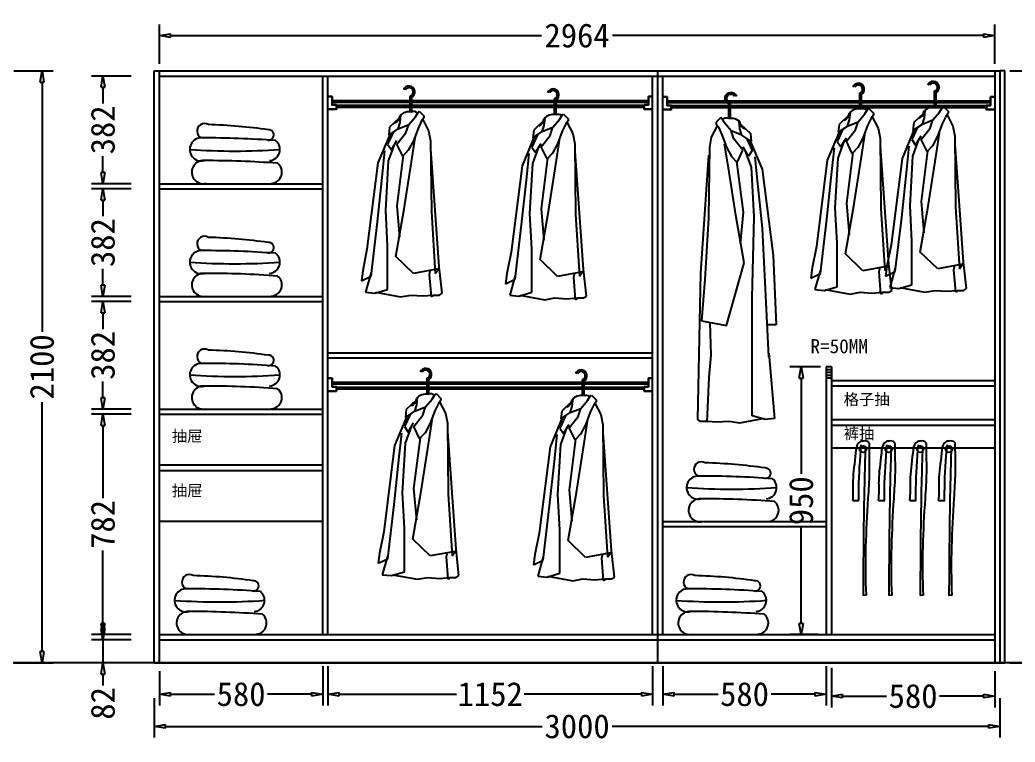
# Model space of a CAD drawing. Header units: millimetres. Extents: x 304407 to 361076, y -1262425 to -1203358.
# Drawn here: x 315977 to 319507, y -1255778 to -1253215 of the extents above; entities that cross this region are included whole.
import ezdxf

# ---------------------------------------------------------------- set-up
doc = ezdxf.new("R2010")
doc.units = ezdxf.units.MM
doc.header["$LTSCALE"] = 20
doc.layers.get('Defpoints').update_dxf_attribs({"color": 250})
for name, color, linetype in [('4', 1, 'Continuous'), ('6', 6, 'Continuous'), ('8', 8, 'Continuous'), ('LAYER10', 11, 'Continuous'), ('LAYER8', 11, 'Continuous'), ('图层3', 4, 'Continuous'), ('墙体', 40, 'Continuous')]:
    doc.layers.add(name, color=color, linetype=linetype)
doc.styles.get("Standard").update_dxf_attribs({"font": 'SimSun.ttf', "height": 85})
doc.styles.add('text', font='SimSun.ttf', dxfattribs={"height": 85})
doc.dimstyles.new('周文晶', dxfattribs={"dimtxt": 70, "dimasz": 40, "dimexe": 40, "dimexo": 30, "dimgap": 10, "dimtad": 0, "dimdec": 0, "dimtxsty": 'Standard', "dimblk": 'CLOSEDBLANK', "dimcen": 200, "dimclrd": 256, "dimclre": 256, "dimadec": 0, "dimazin": 0, "dimtfac": 1, "dimtdec": 0, "dimtmove": 0, "dimatfit": 3, "dimldrblk": 'CLOSEDBLANK', "dimfxl": 100, "dimfxlon": 1, "dimarcsym": 0})

# ---------------------------------------------------------------- blocks, each defined once
blk = doc.blocks.new('_ClosedBlank')
at = {"color": 0, "linetype": 'ByBlock', "lineweight": -2}
for p, q in [((-1, 0.167), (0, 0)), ((-1, 0.167), (-1, -0.167)), ((0, 0), (-1, -0.167))]:
    blk.add_line(p, q, dxfattribs=at)
blk = doc.blocks.new('*D2225')
at = {"lineweight": -2, "transparency": 16777216}
for p, q in [((317051.4, -1255507.8), (317051.4, -1255647.8)), ((316471.4, -1255526.3), (316471.4, -1255647.8)), ((316511.4, -1255607.8), (316667.4, -1255607.8)), ((317011.4, -1255607.8), (316855.5, -1255607.8))]:
    blk.add_line(p, q, dxfattribs=at)
at = {"layer": 'Defpoints', "color": 0, "transparency": 16777216}
for p in [(317051.4, -1255396.3), (316471.4, -1255496.3), (317051.4, -1255607.8)]:
    blk.add_point(p, dxfattribs=at)
at = {"lineweight": -2, "transparency": 16777216, "xscale": 40, "yscale": 40, "zscale": 40, "rotation": 180}
blk.add_blockref('_ClosedBlank', (316471.4, -1255607.8), dxfattribs=at)
at = {"lineweight": -2, "transparency": 16777216, "xscale": 40, "yscale": 40, "zscale": 40}
blk.add_blockref('_ClosedBlank', (317051.4, -1255607.8), dxfattribs=at)
at = {"color": 0, "transparency": 16777216, "insert": (316761.4, -1255607.8), "char_height": 85, "attachment_point": 5}
blk.add_mtext('580', dxfattribs=at)
blk = doc.blocks.new('*D2226')
at = {"lineweight": -2, "transparency": 16777216}
for p, q in [((318257.4, -1255507.8), (318257.4, -1255647.8)), ((318837.4, -1255507.8), (318837.4, -1255647.8)), ((318297.4, -1255607.8), (318453.4, -1255607.8)), ((318797.4, -1255607.8), (318641.5, -1255607.8))]:
    blk.add_line(p, q, dxfattribs=at)
at = {"layer": 'Defpoints', "color": 0, "transparency": 16777216}
for p in [(318257.4, -1253414.3), (318837.4, -1255396.3), (318837.4, -1255607.8)]:
    blk.add_point(p, dxfattribs=at)
at = {"lineweight": -2, "transparency": 16777216, "xscale": 40, "yscale": 40, "zscale": 40, "rotation": 180}
blk.add_blockref('_ClosedBlank', (318257.4, -1255607.8), dxfattribs=at)
at = {"lineweight": -2, "transparency": 16777216, "xscale": 40, "yscale": 40, "zscale": 40}
blk.add_blockref('_ClosedBlank', (318837.4, -1255607.8), dxfattribs=at)
at = {"color": 0, "transparency": 16777216, "insert": (318547.4, -1255607.8), "char_height": 85, "attachment_point": 5}
blk.add_mtext('580', dxfattribs=at)
blk = doc.blocks.new('*D2227')
at = {"lineweight": -2, "transparency": 16777216}
for p, q in [((316471.4, -1253370.9), (316471.4, -1253230.9)), ((319435.4, -1253370.9), (319435.4, -1253230.9)), ((316511.4, -1253270.9), (317827.7, -1253270.9)), ((319395.4, -1253270.9), (318079.1, -1253270.9))]:
    blk.add_line(p, q, dxfattribs=at)
at = {"layer": 'Defpoints', "color": 0, "transparency": 16777216}
for p in [(319435.4, -1253270.9), (316471.4, -1253414.3), (319435.4, -1253414.3)]:
    blk.add_point(p, dxfattribs=at)
at = {"lineweight": -2, "transparency": 16777216, "xscale": 40, "yscale": 40, "zscale": 40, "rotation": 180}
blk.add_blockref('_ClosedBlank', (316471.4, -1253270.9), dxfattribs=at)
at = {"lineweight": -2, "transparency": 16777216, "xscale": 40, "yscale": 40, "zscale": 40}
blk.add_blockref('_ClosedBlank', (319435.4, -1253270.9), dxfattribs=at)
at = {"color": 0, "transparency": 16777216, "insert": (317953.4, -1253270.9), "char_height": 85, "attachment_point": 5}
blk.add_mtext('2964', dxfattribs=at)
blk = doc.blocks.new('*D2228')
at = {"lineweight": -2, "transparency": 16777216}
for p, q in [((316453.4, -1255621.9), (316453.4, -1255761.9)), ((319453.4, -1255621.9), (319453.4, -1255761.9)), ((316493.4, -1255721.9), (317829.1, -1255721.9)), ((319413.4, -1255721.9), (318077.7, -1255721.9))]:
    blk.add_line(p, q, dxfattribs=at)
at = {"layer": 'Defpoints', "color": 0, "transparency": 16777216}
for p in [(316453.4, -1255496.3), (319453.4, -1255496.3), (319453.4, -1255721.9)]:
    blk.add_point(p, dxfattribs=at)
at = {"lineweight": -2, "transparency": 16777216, "xscale": 40, "yscale": 40, "zscale": 40, "rotation": 180}
blk.add_blockref('_ClosedBlank', (316453.4, -1255721.9), dxfattribs=at)
at = {"lineweight": -2, "transparency": 16777216, "xscale": 40, "yscale": 40, "zscale": 40}
blk.add_blockref('_ClosedBlank', (319453.4, -1255721.9), dxfattribs=at)
at = {"color": 0, "transparency": 16777216, "insert": (317953.4, -1255721.9), "char_height": 85, "attachment_point": 5}
blk.add_mtext('3000', dxfattribs=at)
blk = doc.blocks.new('*D2229')
at = {"lineweight": -2, "transparency": 16777216}
for p, q in [((319488.3, -1253396.3), (319628.3, -1253396.3)), ((319588.3, -1253436.3), (319588.3, -1254321.5)), ((319588.3, -1255456.3), (319588.3, -1254571)), ((319488.3, -1255496.3), (319628.3, -1255496.3))]:
    blk.add_line(p, q, dxfattribs=at)
at = {"layer": 'Defpoints', "color": 0, "transparency": 16777216}
for p in [(319453.4, -1253396.3), (319588.3, -1253396.3), (319453.4, -1255496.3)]:
    blk.add_point(p, dxfattribs=at)
at = {"lineweight": -2, "transparency": 16777216, "xscale": 40, "yscale": 40, "zscale": 40}
for p, rotation in [((319588.3, -1253396.3), 90), ((319588.3, -1255496.3), 270)]:
    blk.add_blockref('_ClosedBlank', p, dxfattribs=dict(at, rotation=rotation))
at = {"color": 0, "transparency": 16777216, "insert": (319588.3, -1254446.3), "char_height": 85, "attachment_point": 5, "rotation": 90}
blk.add_mtext('2100', dxfattribs=at)
blk = doc.blocks.new('*D2230')
at = {"lineweight": -2, "transparency": 16777216}
for p, q in [((318816.4, -1254446.3), (318708.4, -1254446.3)), ((318748.4, -1254486.3), (318748.4, -1254826.3)), ((318748.4, -1255356.3), (318748.4, -1255016.3)), ((318807.4, -1255396.3), (318708.4, -1255396.3))]:
    blk.add_line(p, q, dxfattribs=at)
at = {"layer": 'Defpoints', "color": 0, "transparency": 16777216}
for p in [(318846.4, -1254446.3), (318748.4, -1255396.3), (318837.4, -1255396.3)]:
    blk.add_point(p, dxfattribs=at)
at = {"lineweight": -2, "transparency": 16777216, "xscale": 40, "yscale": 40, "zscale": 40}
for p, rotation in [((318748.4, -1254446.3), 90), ((318748.4, -1255396.3), 270)]:
    blk.add_blockref('_ClosedBlank', p, dxfattribs=dict(at, rotation=rotation))
at = {"color": 0, "transparency": 16777216, "insert": (318748.4, -1254921.3), "char_height": 85, "attachment_point": 5, "rotation": 90}
blk.add_mtext('950', dxfattribs=at)
blk = doc.blocks.new('*D2231')
at = {"lineweight": -2, "transparency": 16777216}
for p, q in [((318855.4, -1255514.5), (318855.4, -1255654.5)), ((319435.4, -1255526.3), (319435.4, -1255654.5)), ((318895.4, -1255614.5), (319051.4, -1255614.5)), ((319395.4, -1255614.5), (319239.5, -1255614.5))]:
    blk.add_line(p, q, dxfattribs=at)
at = {"layer": 'Defpoints', "color": 0, "transparency": 16777216}
for p in [(318855.4, -1255396.3), (319435.4, -1255496.3), (319435.4, -1255614.5)]:
    blk.add_point(p, dxfattribs=at)
at = {"lineweight": -2, "transparency": 16777216, "xscale": 40, "yscale": 40, "zscale": 40, "rotation": 180}
blk.add_blockref('_ClosedBlank', (318855.4, -1255614.5), dxfattribs=at)
at = {"lineweight": -2, "transparency": 16777216, "xscale": 40, "yscale": 40, "zscale": 40}
blk.add_blockref('_ClosedBlank', (319435.4, -1255614.5), dxfattribs=at)
at = {"color": 0, "transparency": 16777216, "insert": (319145.4, -1255614.5), "char_height": 85, "attachment_point": 5}
blk.add_mtext('580', dxfattribs=at)
blk = doc.blocks.new('*D2232')
at = {"lineweight": -2, "transparency": 16777216}
for p, q in [((316271.2, -1255374.3), (316271.2, -1255334.3)), ((316371.2, -1255414.3), (316231.2, -1255414.3)), ((316271.2, -1255414.3), (316271.2, -1255496.3)), ((316371.2, -1255496.3), (316231.2, -1255496.3)), ((316271.2, -1255536.3), (316271.2, -1255576.3))]:
    blk.add_line(p, q, dxfattribs=at)
at = {"layer": 'Defpoints', "color": 0, "transparency": 16777216}
for p in [(316271.2, -1255414.3), (316471.4, -1255414.3), (316453.4, -1255496.3)]:
    blk.add_point(p, dxfattribs=at)
at = {"lineweight": -2, "transparency": 16777216, "xscale": 40, "yscale": 40, "zscale": 40}
for p, rotation in [((316271.2, -1255414.3), 270), ((316271.2, -1255496.3), 90)]:
    blk.add_blockref('_ClosedBlank', p, dxfattribs=dict(at, rotation=rotation))
at = {"color": 0, "transparency": 16777216, "insert": (316271.2, -1255640.3), "char_height": 85, "attachment_point": 5, "rotation": 90}
blk.add_mtext('82', dxfattribs=at)
blk = doc.blocks.new('*D2233')
at = {"lineweight": -2, "transparency": 16777216}
for p, q in [((316371.2, -1254614.3), (316231.2, -1254614.3)), ((316271.2, -1254654.3), (316271.2, -1254912.2)), ((316271.2, -1255356.3), (316271.2, -1255098.4)), ((316371.2, -1255396.3), (316231.2, -1255396.3))]:
    blk.add_line(p, q, dxfattribs=at)
at = {"layer": 'Defpoints', "color": 0, "transparency": 16777216}
for p in [(316271.2, -1254614.3), (316471.4, -1254614.3), (316471.4, -1255396.3)]:
    blk.add_point(p, dxfattribs=at)
at = {"lineweight": -2, "transparency": 16777216, "xscale": 40, "yscale": 40, "zscale": 40}
for p, rotation in [((316271.2, -1254614.3), 90), ((316271.2, -1255396.3), 270)]:
    blk.add_blockref('_ClosedBlank', p, dxfattribs=dict(at, rotation=rotation))
at = {"color": 0, "transparency": 16777216, "insert": (316271.2, -1255005.3), "char_height": 85, "attachment_point": 5, "rotation": 90}
blk.add_mtext('782', dxfattribs=at)
blk = doc.blocks.new('*D2234')
at = {"lineweight": -2, "transparency": 16777216}
for p, q in [((316371.2, -1254214.3), (316231.2, -1254214.3)), ((316271.2, -1254254.3), (316271.2, -1254311.9)), ((316271.2, -1254556.3), (316271.2, -1254498.6)), ((316371.2, -1254596.3), (316231.2, -1254596.3))]:
    blk.add_line(p, q, dxfattribs=at)
at = {"layer": 'Defpoints', "color": 0, "transparency": 16777216}
for p in [(316271.2, -1254214.3), (316471.4, -1254214.3), (316471.4, -1254596.3)]:
    blk.add_point(p, dxfattribs=at)
at = {"lineweight": -2, "transparency": 16777216, "xscale": 40, "yscale": 40, "zscale": 40}
for p, rotation in [((316271.2, -1254214.3), 90), ((316271.2, -1254596.3), 270)]:
    blk.add_blockref('_ClosedBlank', p, dxfattribs=dict(at, rotation=rotation))
at = {"color": 0, "transparency": 16777216, "insert": (316271.2, -1254405.3), "char_height": 85, "attachment_point": 5, "rotation": 90}
blk.add_mtext('382', dxfattribs=at)
blk = doc.blocks.new('*D2235')
at = {"lineweight": -2, "transparency": 16777216}
for p, q in [((316371.2, -1253814.3), (316231.2, -1253814.3)), ((316271.2, -1253854.3), (316271.2, -1253911.9)), ((316271.2, -1254156.3), (316271.2, -1254098.6)), ((316371.2, -1254196.3), (316231.2, -1254196.3))]:
    blk.add_line(p, q, dxfattribs=at)
at = {"layer": 'Defpoints', "color": 0, "transparency": 16777216}
for p in [(316271.2, -1253814.3), (316471.4, -1253814.3), (316471.4, -1254196.3)]:
    blk.add_point(p, dxfattribs=at)
at = {"lineweight": -2, "transparency": 16777216, "xscale": 40, "yscale": 40, "zscale": 40}
for p, rotation in [((316271.2, -1253814.3), 90), ((316271.2, -1254196.3), 270)]:
    blk.add_blockref('_ClosedBlank', p, dxfattribs=dict(at, rotation=rotation))
at = {"color": 0, "transparency": 16777216, "insert": (316271.2, -1254005.3), "char_height": 85, "attachment_point": 5, "rotation": 90}
blk.add_mtext('382', dxfattribs=at)
blk = doc.blocks.new('*D2236')
at = {"lineweight": -2, "transparency": 16777216}
for p, q in [((316371.2, -1253414.3), (316231.2, -1253414.3)), ((316271.2, -1253454.3), (316271.2, -1253511.9)), ((316271.2, -1253756.3), (316271.2, -1253698.6)), ((316371.2, -1253796.3), (316231.2, -1253796.3))]:
    blk.add_line(p, q, dxfattribs=at)
at = {"layer": 'Defpoints', "color": 0, "transparency": 16777216}
for p in [(316271.2, -1253414.3), (316471.4, -1253414.3), (316471.4, -1253796.3)]:
    blk.add_point(p, dxfattribs=at)
at = {"lineweight": -2, "transparency": 16777216, "xscale": 40, "yscale": 40, "zscale": 40}
for p, rotation in [((316271.2, -1253414.3), 90), ((316271.2, -1253796.3), 270)]:
    blk.add_blockref('_ClosedBlank', p, dxfattribs=dict(at, rotation=rotation))
at = {"color": 0, "transparency": 16777216, "insert": (316271.2, -1253605.3), "char_height": 85, "attachment_point": 5, "rotation": 90}
blk.add_mtext('382', dxfattribs=at)
blk = doc.blocks.new('*D2237')
at = {"lineweight": -2, "transparency": 16777216}
for p, q in [((317069.4, -1255507.8), (317069.4, -1255647.8)), ((318221.4, -1255507.8), (318221.4, -1255647.8)), ((317109.4, -1255607.8), (317525.1, -1255607.8)), ((318181.4, -1255607.8), (317765.7, -1255607.8))]:
    blk.add_line(p, q, dxfattribs=at)
at = {"layer": 'Defpoints', "color": 0, "transparency": 16777216}
for p in [(317069.4, -1255396.3), (318221.4, -1255396.3), (318221.4, -1255607.8)]:
    blk.add_point(p, dxfattribs=at)
at = {"lineweight": -2, "transparency": 16777216, "xscale": 40, "yscale": 40, "zscale": 40, "rotation": 180}
blk.add_blockref('_ClosedBlank', (317069.4, -1255607.8), dxfattribs=at)
at = {"lineweight": -2, "transparency": 16777216, "xscale": 40, "yscale": 40, "zscale": 40}
blk.add_blockref('_ClosedBlank', (318221.4, -1255607.8), dxfattribs=at)
at = {"color": 0, "transparency": 16777216, "insert": (317645.4, -1255607.8), "char_height": 85, "attachment_point": 5}
blk.add_mtext('1152', dxfattribs=at)
blk = doc.blocks.new('*D2260')
at = {"lineweight": -2, "transparency": 16777216}
for p, q in [((315955.1, -1253396.3), (316095.1, -1253396.3)), ((316055.1, -1253436.3), (316055.1, -1254321.5)), ((316055.1, -1255456.3), (316055.1, -1254571)), ((315955.1, -1255496.3), (316095.1, -1255496.3))]:
    blk.add_line(p, q, dxfattribs=at)
at = {"layer": 'Defpoints', "color": 0, "transparency": 16777216}
for p in [(315920.2, -1253396.3), (316055.1, -1253396.3), (315920.2, -1255496.3)]:
    blk.add_point(p, dxfattribs=at)
at = {"lineweight": -2, "transparency": 16777216, "xscale": 40, "yscale": 40, "zscale": 40}
for p, rotation in [((316055.1, -1253396.3), 90), ((316055.1, -1255496.3), 270)]:
    blk.add_blockref('_ClosedBlank', p, dxfattribs=dict(at, rotation=rotation))
at = {"color": 0, "transparency": 16777216, "insert": (316055.1, -1254446.3), "char_height": 85, "attachment_point": 5, "rotation": 90}
blk.add_mtext('2100', dxfattribs=at)
blk = doc.blocks.new('A$C1C5764E0')
at = {"layer": '8'}
for p, q in [((172.3, 708.4), (172.3, 657.4)), ((178.3, 708.4), (178.3, 657.4)), ((137.4, 618.5), (140.1, 644.9)), ((167.9, 611.6), (191.5, 639.3)), ((191.5, 639.3), (201.2, 654.6)), ((201.2, 654.6), (205.3, 658.7)), ((205.3, 658.7), (222, 642.1)), ((222, 642.1), (222, 635.2)), ((99.9, 601.9), (97.1, 574.2)), ((135.3, 635.3), (99.9, 601.9)), ((130.4, 596.4), (137.4, 618.5)), ((130.4, 596.4), (167.9, 611.6)), ((158.2, 582.5), (167.9, 611.6)), ((213.6, 624.1), (201.2, 597.8)), ((222, 635.2), (213.6, 624.1)), ((217.8, 629.6), (238.6, 589.4)), ((103, 580.9), (58.4, 475.1)), ((113.7, 585.2), (93.2, 541.7)), ((97.1, 574.2), (130.4, 596.4)), ((126.3, 542.3), (158.2, 582.5)), ((201.2, 597.8), (184.5, 553.4)), ((238.6, 589.4), (245.5, 553.4)), ((93.2, 541.7), (106.3, 522.1)), ((96.5, 482.8), (119.4, 544.9)), ((106.3, 522.1), (125.9, 554.7)), ((147.1, 499.3), (126.3, 542.3)), ((184.5, 553.4), (166.5, 520.1)), ((178.3, 479.5), (191.3, 564.6)), ((245.5, 553.4), (248.3, 302.5)), ((75, 435), (83.4, 518.8)), ((148.8, 502.4), (125.9, 322.6)), ((166.5, 520.1), (147.1, 499.3)), ((276.4, 106.8), (247, 525.3)), ((58.4, 475.1), (19.5, 168.8)), ((86.6, 306.3), (96.5, 482.8)), ((152.1, 312.8), (178.3, 479.5)), ((57, 265.8), (75, 435)), ((125.9, 322.6), (135.7, 211.4)), ((93.2, 180.9), (86.6, 306.3)), ((122.6, 142.8), (152.1, 312.8)), ((248.3, 302.5), (262.2, 83.5)), ((34.3, 73.1), (57, 265.8)), ((93.2, 26.2), (93.2, 180.9)), ((19.5, 168.8), (4.8, 92.7)), ((184.8, 82.8), (122.6, 142.8)), ((286.7, 13.1), (276.4, 106.8)), ((4.8, 92.7), (0, 56.7)), ((0, 56.7), (34.3, 73.1)), ((34.3, 86.2), (14.7, 16.3)), ((273.1, 99.1), (184.8, 82.8)), ((244.2, 93.8), (240.9, 79.6)), ((240.9, 79.6), (247.4, 1.1)), ((262.2, 83.5), (273.1, 99.1)), ((14.7, 16.3), (47.4, 13.1)), ((47.4, 13.1), (93.2, 26.2)), ((50.7, 16.3), (139, 0)), ((139, 0), (175, 6.5)), ((175, 6.5), (217.5, 3.3)), ((217.5, 3.3), (253.5, 6.5)), ((247.4, 1.1), (254, 3.3)), ((253.5, 6.5), (276.9, 6.5)), ((276.9, 6.5), (286.7, 13.1))]:
    blk.add_line(p, q, dxfattribs=at)
for centre, radius, start, end in [((168.9, 727.1), 20.9, 296.6338, 159.5285), ((168.9, 727.1), 14.9, 296.6338, 150.6175), ((175.9, 709.9), 3.91, 94.6712, 201.9626), ((110.9, 641.2), 25.1, 286.2636, 2.0248), ((168.9, 613.1), 43.9, 77.6993, 138.5966), ((186.2, 639.8), 18, 42.48, 116.3392)]:
    blk.add_arc(centre, radius, start, end, dxfattribs=at)
blk = doc.blocks.new('A$C4F477F88')
at = {"layer": 'LAYER10'}
blk.add_blockref('A$C1C5764E0', (0, 0), dxfattribs=at)
blk = doc.blocks.new('A$C5E603B19')
at = {"layer": 'LAYER8'}
blk.add_blockref('A$C4F477F88', (0, 0), dxfattribs=at)
blk = doc.blocks.new('A$C1B0A679D')
at = {"layer": '图层3'}
blk.add_blockref('A$C5E603B19', (0, 0), dxfattribs=at)
blk = doc.blocks.new('A$C52EB379C')
at = {"layer": '8'}
for p, q in [((163.3, 1134.6), (163.3, 1083.5)), ((169.3, 1134.6), (169.3, 1083.5)), ((126.4, 1061.5), (91, 1028.1)), ((128.4, 1044.7), (131.2, 1071)), ((159, 1037.8), (182.5, 1065.5)), ((182.5, 1065.5), (192.3, 1080.7)), ((192.3, 1080.7), (196.4, 1084.9)), ((196.4, 1084.9), (213.1, 1068.3)), ((213.1, 1061.3), (204.7, 1050.2)), ((213.1, 1068.3), (213.1, 1061.3)), ((91, 1028.1), (88.2, 1000.3)), ((121.5, 1022.5), (128.4, 1044.7)), ((121.5, 1022.5), (159, 1037.8)), ((149.3, 1008.7), (159, 1037.8)), ((192.3, 1023.9), (175.6, 979.5)), ((204.7, 1050.2), (192.3, 1023.9)), ((208.9, 1055.8), (229.7, 1015.6)), ((94.1, 1007.1), (49.5, 901.3)), ((104.8, 1011.4), (84.3, 967.8)), ((88.2, 1000.3), (121.5, 1022.5)), ((117.4, 968.5), (149.3, 1008.7)), ((169.3, 905.7), (182.4, 990.7)), ((229.7, 1015.6), (236.6, 979.5)), ((84.3, 967.8), (97.4, 948.2)), ((87.6, 909), (110.5, 971.1)), ((97.4, 948.2), (117, 980.9)), ((138.2, 925.5), (117.4, 968.5)), ((175.6, 979.5), (157.6, 946.3)), ((236.6, 979.5), (239.4, 728.7)), ((66.1, 861.1), (74.5, 944.9)), ((139.9, 928.6), (117, 748.8)), ((157.6, 946.3), (138.2, 925.5)), ((267.5, 533), (238.1, 951.5)), ((49.5, 901.3), (10.6, 595)), ((77.7, 732.4), (87.6, 909)), ((143.2, 738.9), (169.3, 905.7)), ((48.1, 692), (66.1, 861.1)), ((117, 748.8), (126.8, 637.6)), ((84.3, 444.7), (77.7, 732.4)), ((113.7, 568.9), (143.2, 738.9)), ((239.4, 728.7), (253.3, 509.7)), ((25.4, 235.4), (48.1, 692)), ((10.6, 595), (0, 349)), ((175.9, 346.6), (113.7, 568.9)), ((277.8, 13.1), (267.5, 533)), ((253.3, 509.7), (264.2, 362.9)), ((84.3, 26.2), (84.3, 444.7)), ((264.2, 362.9), (175.9, 346.6)), ((235.3, 357.6), (232, 242)), ((0, 349), (31, 349)), ((25.4, 248.5), (5.8, 16.3)), ((232, 242), (238.5, 163.5)), ((238.5, 163.5), (245.1, 3.3)), ((5.8, 16.3), (38.5, 13.1)), ((38.5, 13.1), (84.3, 26.2)), ((41.7, 16.3), (130.1, 0)), ((130.1, 0), (166.1, 6.5)), ((166.1, 6.5), (208.6, 3.3)), ((208.6, 3.3), (244.6, 6.5)), ((244.6, 6.5), (268, 6.5)), ((268, 6.5), (277.8, 13.1))]:
    blk.add_line(p, q, dxfattribs=at)
for centre, radius, start, end in [((160, 1153.2), 20.9, 296.6338, 159.5285), ((160, 1153.2), 14.9, 296.6338, 150.6175), ((167, 1136), 3.91, 94.6712, 201.9626), ((102, 1067.4), 25.1, 286.2636, 2.0248), ((160, 1039.2), 43.9, 77.6993, 138.5966), ((177.3, 1066), 18, 42.48, 116.3392)]:
    blk.add_arc(centre, radius, start, end, dxfattribs=at)
blk = doc.blocks.new('A$C05785CA5')
at = {"layer": 'LAYER10'}
blk.add_blockref('A$C52EB379C', (0, 0), dxfattribs=at)
blk = doc.blocks.new('A$C100967EE')
at = {"layer": 'LAYER10'}
blk.add_blockref('A$C05785CA5', (0, 0), dxfattribs=at)
blk = doc.blocks.new('A$C65D30603')
at = {"layer": 'LAYER8'}
blk.add_blockref('A$C100967EE', (0, 0), dxfattribs=at)
blk = doc.blocks.new('A$C50CE712E')
at = {"layer": '图层3'}
blk.add_blockref('A$C65D30603', (0, 0), dxfattribs=at)
blk = doc.blocks.new('A$C11F00F61')
at = {"color": 8}
blk.add_line((48.2, 0), (290.3, 1.2), dxfattribs=at)
at = {"layer": '墙体', "color": 8}
for centre, radius, start, end in [((52.6, 186.6), 26.7, 59.8021, 244.0801), ((9.8, -1698.7), 1909.1, 81.8981, 88.3112), ((280.3, 173), 18.4, 260.1551, 94.4157), ((41, 121.6), 41, 86.0834, 284.0988), ((53.8, -3125.6), 3288.1, 85.6244, 90.1755), ((279.7, 121.7), 40, 274.9406, 51.3165), ((159.2, 2329.1), 2213.2, 265.8756, 274.159), ((48.2, 41), 41, 86.0834, 284.0988), ((61, -3206.2), 3288.1, 85.6244, 90.1755), ((286.9, 41.1), 40, 274.9406, 51.3165)]:
    blk.add_arc(centre, radius, start, end, dxfattribs=at)
blk = doc.blocks.new('A$C3B9601DC')
at = {"layer": '4', "color": 8}
blk.add_line((62, 1.5), (47.4, 0), dxfattribs=at)
for points, knots in [([(62, 1.5), (55.4, 144.3), (62.8, 324.3), (78.7, 548.8), (75.2, 622.1), (75.7, 684.6), (46.8, 686.9), (17.9, 676.1), (12.7, 599.8), (-1.5, 524.3), (4.4, 450.4), (0, 421.8)], [0, 0, 0, 0, 428.516837, 544.203019, 664.137455, 677.621305, 701.749401, 722.125787, 770.743064, 895.133582, 980.731534, 980.731534, 980.731534, 980.731534]), ([(37.8, 667.5), (32.8, 603.2), (26.4, 521.3), (26.8, 439.3), (26.9, 421.8)], [0, 0, 0, 0, 193.394932, 246.046188, 246.046188, 246.046188, 246.046188])]:
    blk.add_open_spline(points, degree=3, knots=knots, dxfattribs=at)
blk.add_spline([(57.6, 658.7), (53.2, 497.8), (47.4, 0)], degree=3, dxfattribs=at)
blk.add_open_spline([(1.4, 421.8), (10.7, 421.8), (19.9, 421.8), (29.2, 421.8)], degree=3, dxfattribs=at)
at = {"layer": '6', "color": 8}
blk.add_circle((47.2, 648.9), 15, dxfattribs=at)
blk = doc.blocks.new('edr334343')
at = {"layer": '6', "color": 8, "xscale": 0.7999999999301508, "yscale": 0.7999999999301508, "zscale": 0.7999999999301508}
for p in [(311012.9, -1202094.7), (311104.2, -1202094.7), (311215.5, -1202094.7), (311317.6, -1202094.7)]:
    blk.add_blockref('A$C3B9601DC', p, dxfattribs=at)

msp = doc.modelspace()

# ---------------------------------------------------------------- linework, layer by layer
for p, q in [((316453.4, -1255496.3), (316453.4, -1253396.3)), ((316453.4, -1253396.3), (319453.4, -1253396.3)), ((316471.4, -1255496.3), (316471.4, -1253396.3)), ((318239.4, -1255496.3), (318239.4, -1253396.3)), ((319435.4, -1253396.3), (319435.4, -1255496.3)), ((319453.4, -1253396.3), (319453.4, -1255496.3)), ((319471.4, -1253396.3), (319453.4, -1253396.3)), ((319471.4, -1255496.3), (319471.4, -1253396.3)), ((316471.4, -1253414.3), (319435.4, -1253414.3)), ((317051.4, -1255396.3), (317051.4, -1253414.3)), ((317069.4, -1255396.3), (317069.4, -1253414.3)), ((318221.4, -1255396.3), (318221.4, -1253414.3)), ((318257.4, -1255396.3), (318257.4, -1253414.3)), ((316471.4, -1253796.3), (317051.4, -1253796.3)), ((316471.4, -1253814.3), (317051.4, -1253814.3)), ((316471.4, -1254196.3), (317051.4, -1254196.3)), ((316471.4, -1254214.3), (317051.4, -1254214.3)), ((317069.4, -1254396.3), (318221.4, -1254396.3)), ((317069.4, -1254414.3), (318221.4, -1254414.3)), ((318837.4, -1254446.3), (318837.4, -1255396.3)), ((318855.4, -1254446.3), (318837.4, -1254446.3)), ((318855.4, -1254446.3), (318855.4, -1255396.3)), ((318855.4, -1254456.3), (318837.4, -1254456.3)), ((318855.4, -1254466.3), (318837.4, -1254466.3)), ((318855.4, -1254476.3), (318837.4, -1254476.3)), ((318855.4, -1254486.3), (318837.4, -1254486.3)), ((319435.4, -1254496.3), (318855.4, -1254496.3)), ((319435.4, -1254514.3), (318855.4, -1254514.3)), ((316471.4, -1254596.3), (317051.4, -1254596.3)), ((316471.4, -1254614.3), (317051.4, -1254614.3)), ((319435.4, -1254634.3), (318855.4, -1254634.3)), ((319435.4, -1254654.3), (318855.4, -1254654.3)), ((319435.4, -1254734.3), (318855.4, -1254734.3)), ((316471.4, -1254794.3), (317051.4, -1254794.3)), ((316471.4, -1254814.3), (317051.4, -1254814.3)), ((316471.4, -1254994.3), (317051.4, -1254994.3)), ((318837.4, -1254996.3), (318257.4, -1254996.3)), ((318837.4, -1255014.3), (318257.4, -1255014.3)), ((316471.4, -1255396.3), (319435.4, -1255396.3)), ((316471.4, -1255414.3), (319435.4, -1255414.3)), ((316453.4, -1255496.3), (319453.4, -1255496.3)), ((319453.4, -1255496.3), (319471.4, -1255496.3))]:
    msp.add_line(p, q)
at = {"color": 8}
msp.add_line((361075.9, -1255496.3), (304407.4, -1255496.3), dxfattribs=at)
msp.add_line((361075.9, -1255496.3), (304407.4, -1255496.3), dxfattribs=at)
at = {"lineweight": 30}
for points in [[(317069.4, -1253486.9), (317084.4, -1253486.9), (317084.4, -1253516.9), (317099.4, -1253516.9), (317099.4, -1253531.9), (317069.4, -1253531.9)], [(318206.4, -1253501.9), (317084.4, -1253501.9)], [(318221.4, -1253486.9), (318206.4, -1253486.9), (318206.4, -1253516.9), (318191.4, -1253516.9), (318191.4, -1253531.9), (318221.4, -1253531.9)], [(318257.4, -1253488.6), (318272.4, -1253488.6), (318272.4, -1253518.6), (318287.4, -1253518.6), (318287.4, -1253533.6), (318257.4, -1253533.6)], [(319435.4, -1253488.6), (319420.4, -1253488.6), (319420.4, -1253518.6), (319405.4, -1253518.6), (319405.4, -1253533.6), (319435.4, -1253533.6)], [(318206.4, -1253506.5), (317084.4, -1253506.5)], [(318191.4, -1253519), (317099.4, -1253519)], [(318191.4, -1253524.4), (317099.4, -1253524.4)], [(319420.4, -1253503.6), (318272.4, -1253503.6)], [(319420.4, -1253508.1), (318272.4, -1253508.1)], [(319405.4, -1253520.6), (318287.4, -1253520.6)], [(319405.4, -1253526.1), (318287.4, -1253526.1)], [(317069.4, -1254486.9), (317084.4, -1254486.9), (317084.4, -1254516.9), (317099.4, -1254516.9), (317099.4, -1254531.9), (317069.4, -1254531.9)], [(318221.4, -1254486.9), (318206.4, -1254486.9), (318206.4, -1254516.9), (318191.4, -1254516.9), (318191.4, -1254531.9), (318221.4, -1254531.9)], [(318206.4, -1254501.9), (317084.4, -1254501.9)], [(318206.4, -1254506.5), (317084.4, -1254506.5)], [(318191.4, -1254519), (317099.4, -1254519)], [(318191.4, -1254524.4), (317099.4, -1254524.4)]]:
    msp.add_lwpolyline(points, dxfattribs=at)

# ---------------------------------------------------------------- block references
for name, p in [('A$C1B0A679D', (317188.1, -1254197.9)), ('A$C1B0A679D', (317699.6, -1254207.9)), ('A$C1B0A679D', (318782.7, -1254188.1)), ('A$C1B0A679D', (319047.9, -1254181.5)), ('A$C11F00F61', (316579.2, -1253796.3)), ('A$C11F00F61', (316579.2, -1254196.3)), ('A$C11F00F61', (316579.2, -1254596.3)), ('A$C1B0A679D', (317247.7, -1255200)), ('A$C1B0A679D', (317798.9, -1255205)), ('edr334343', (7917.1, -53162.7)), ('A$C11F00F61', (318341.7, -1254996.3)), ('A$C11F00F61', (316525.2, -1255396.3)), ('A$C11F00F61', (318305.1, -1255396.3))]:
    msp.add_blockref(name, p)
at = {"xscale": -1}
msp.add_blockref('A$C50CE712E', (318659.3, -1254646.3), dxfattribs=at)

# ---------------------------------------------------------------- texts
at = {"attachment_point": 1, "style": 'text'}
for s, insert, char_height, width in [('R=50MM', (318781.2, -1254347.8), 50, 419.038), ('格子抽', (318899, -1254541.4), 40, 305.609), ('抽屉', (316515.7, -1254671.9), 40, 305.609), ('裤抽', (318899, -1254662.6), 40, 305.609), ('抽屉', (316515.7, -1254865.3), 40, 305.609)]:
    msp.add_mtext(s, dxfattribs=dict(at, insert=insert, char_height=char_height, width=width))

# ---------------------------------------------------------------- dimensions: what is measured, and where the dimension line sits
for base, p1, p2, picture, middle in [((319435.4, -1253270.9), (316471.4, -1253414.3), (319435.4, -1253414.3), '*D2227', (317953.4, -1253270.9)), ((318837.4, -1255607.8), (318257.4, -1253414.3), (318837.4, -1255396.3), '*D2226', (318547.4, -1255607.8)), ((317051.4, -1255607.8), (316471.4, -1255496.3), (317051.4, -1255396.3), '*D2225', (316761.4, -1255607.8)), ((318221.4, -1255607.8), (317069.4, -1255396.3), (318221.4, -1255396.3), '*D2237', (317645.4, -1255607.8)), ((319435.4, -1255614.5), (318855.4, -1255396.3), (319435.4, -1255496.3), '*D2231', (319145.4, -1255614.5)), ((319453.4, -1255721.9), (316453.4, -1255496.3), (319453.4, -1255496.3), '*D2228', (317953.4, -1255721.9))]:
    dim = msp.add_linear_dim(base=base, p1=p1, p2=p2, dimstyle='周文晶')
    dim.commit()
    dim.dimension.update_dxf_attribs({"geometry": picture, "text_midpoint": middle})
for base, p1, p2, angle, picture, middle in [((316055.1, -1253396.3), (315920.2, -1255496.3), (315920.2, -1253396.3), 90, '*D2260', (316055.1, -1254446.3)), ((319588.3, -1253396.3), (319453.4, -1255496.3), (319453.4, -1253396.3), 90, '*D2229', (319588.3, -1254446.3)), ((316271.2, -1253414.3), (316471.4, -1253796.3), (316471.4, -1253414.3), 270, '*D2236', (316271.2, -1253605.3)), ((316271.2, -1253814.3), (316471.4, -1254196.3), (316471.4, -1253814.3), 270, '*D2235', (316271.2, -1254005.3)), ((316271.2, -1254214.3), (316471.4, -1254596.3), (316471.4, -1254214.3), 270, '*D2234', (316271.2, -1254405.3)), ((318748.4, -1255396.3), (318846.4, -1254446.3), (318837.4, -1255396.3), 90, '*D2230', (318748.4, -1254921.3)), ((316271.2, -1254614.3), (316471.4, -1255396.3), (316471.4, -1254614.3), 270, '*D2233', (316271.2, -1255005.3))]:
    dim = msp.add_linear_dim(base=base, p1=p1, p2=p2, angle=angle, dimstyle='周文晶')
    dim.commit()
    dim.dimension.update_dxf_attribs({"geometry": picture, "text_midpoint": middle})
dim = msp.add_linear_dim(base=(316271.2, -1255414.3), p1=(316453.4, -1255496.3), p2=(316471.4, -1255414.3), angle=270, dimstyle='周文晶')
dim.commit()
dim.dimension.update_dxf_attribs({"geometry": '*D2232', "text_midpoint": (316271.2, -1255640.3), "dimtype": 128})

doc.saveas('drawing.dxf')
